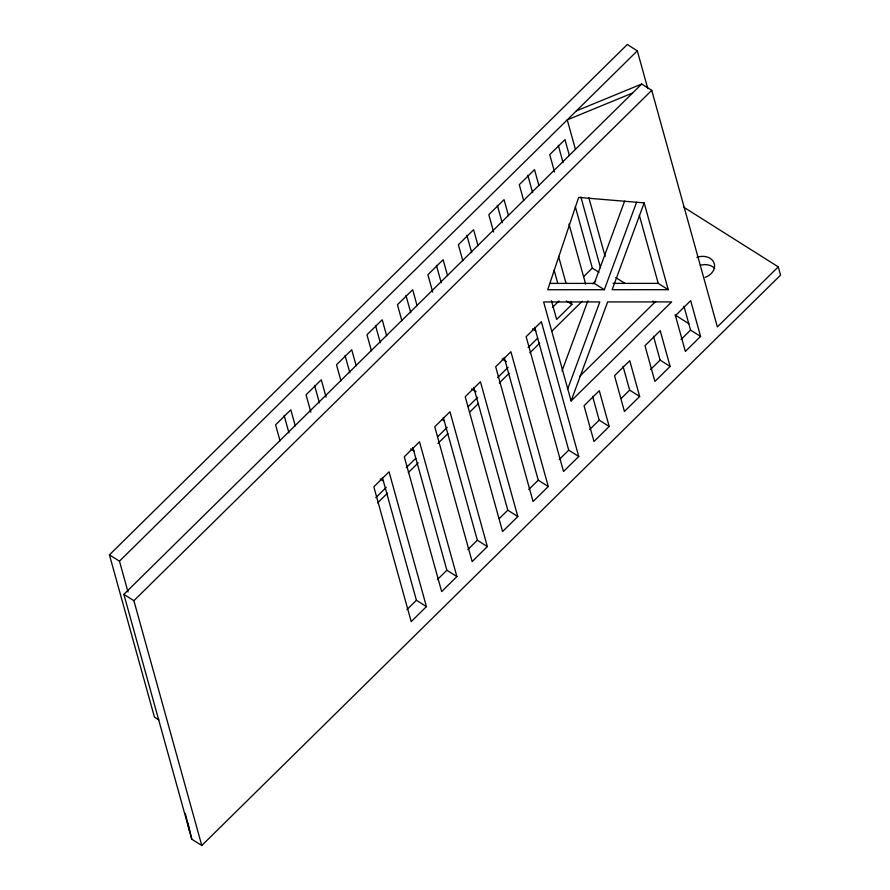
<?xml version="1.0" encoding="UTF-8"?>
<svg xmlns="http://www.w3.org/2000/svg" width="890" height="890" viewBox="0 0 890 890"><rect width="100%" height="100%" fill="white"/><g stroke="black" fill="none" stroke-linecap="round" stroke-linejoin="round"><path stroke-width="1.33" d="M562.035 370.874L587.878 300.798M550.131 283.409L594.298 283.398L624.658 201.073M567.742 388.874L599.816 301.933L543.645 301.955L571.102 400.978L671.627 301.91L607.636 301.933L571.102 400.978M644.171 202.887L612.142 289.717L668.245 289.695L644.171 202.887L578.645 197.413L547.728 289.74L604.321 289.717L636.584 202.253M158.898 719.943L154.448 717.129L109.437 554.848L627.294 44.5L637.318 50.83L647.72 88.333M128.004 591.972L119.46 561.167L637.318 50.83M778.272 266.867L780.563 275.121L201.785 845.5L191.762 839.17L123.866 594.364L641.723 84.027L651.747 90.346L717.351 326.908L778.272 266.867L683.542 207.081M201.785 845.5L133.889 600.694L651.747 90.346M552.345 307.484L559.009 300.92M583.762 276.523L592.328 268.09L575.307 206.703M375.791 497.688L386.271 487.364M406.252 467.662L415.775 458.283M437.669 436.712L447.192 427.322M468.129 406.685L477.652 397.307M497.644 377.605L508.112 367.292M528.104 347.589L537.627 338.2M571.158 301.766L571.892 304.436L556.662 319.443L551.477 300.764M592.84 283.799L595.688 280.984M377.672 502.839L387.562 493.093M408.321 472.635L418.2 462.9M437.969 443.409L447.859 433.675M469.609 412.237L478.497 403.47M499.257 383.012L509.147 373.277M529.906 352.818L539.785 343.073M551.655 331.38L582.294 301.187M579.802 376.203L655.696 301.41M406.886 609.65L416.409 600.272L382.366 477.496M437.346 579.635L446.869 570.245L412.827 447.481M467.817 549.608L477.329 540.23L443.287 417.455M499.223 518.648L507.79 510.204L473.747 387.439M528.738 489.567L538.261 480.188L504.207 357.413M559.198 459.551L568.721 450.173L534.668 327.398M589.658 429.525L599.181 420.147L592.573 396.306M621.075 398.575L629.642 390.132L623.033 366.291M650.59 369.483L660.102 360.105L653.494 336.264M681.05 339.468L690.562 330.09L683.954 306.249M426.432 606.591L411.202 621.609L373.822 486.819L389.052 471.811L426.432 606.591L416.409 600.272M456.893 576.575L441.663 591.583L404.282 456.804L419.513 441.796L456.893 576.575L446.869 570.245M487.353 546.56L472.123 561.568L434.743 426.788L449.973 411.77L487.353 546.56L477.329 540.23M517.813 516.534L502.583 531.541L465.214 396.762L480.444 381.754L517.813 516.534L507.79 510.204M548.284 486.519L533.054 501.526L495.674 366.747L510.905 351.728L548.284 486.519L538.261 480.188M578.745 456.492L563.515 471.5L526.135 336.72L541.365 321.713L578.745 456.492L568.721 450.173M609.205 426.477L593.975 441.484L584.051 405.729L599.293 390.721L609.205 426.477L599.181 420.147M639.665 396.451L624.435 411.469L614.523 375.702L629.753 360.695L639.665 396.451L629.642 390.132M670.125 366.435L654.895 381.443L644.983 345.687L660.213 330.68L670.125 366.435L660.102 360.105M700.586 336.409L685.356 351.428L675.443 315.661L690.673 300.653L700.586 336.409L690.562 330.09M576.397 110.872L641.723 84.027M632.579 93.027L567.253 119.872L575.43 149.342M613.065 283.387L658.222 283.376L668.245 289.695M615.78 277.569L625.058 283.432M652.915 301.009L655.24 302.478M674.976 314.938L688.893 323.726M592.328 268.09L599.015 272.307M594.298 283.398L604.321 289.717M566.329 300.92L571.892 304.436M532.52 328.833L535.858 330.935M502.06 358.848L506.51 361.663M471.6 388.874L476.05 391.678M442.252 419.591L444.477 421.003M410.668 448.905L414.017 451.019M380.208 478.931L383.557 481.034M109.437 554.848L119.46 561.167M123.866 594.364L133.889 600.694M639.332 215.258L658.222 283.376M588.802 197.558L605.144 256.498M569.422 155.639L564.972 139.63L549.742 154.638L554.559 171.993M580.892 197.013L600.505 267.734M558.286 145.315L563.092 162.659M568.988 224.035L585.642 284.088M538.962 185.665L534.512 169.645L519.282 184.664L523.721 200.673M558.575 256.387L565.973 283.076M527.826 175.33L532.632 192.685M554.103 270.082L557.796 283.432M508.49 215.68L504.051 199.672L488.821 214.679L493.639 232.034M497.365 205.356L502.171 222.7M478.03 245.707L473.591 229.687L458.361 244.706L462.8 260.714M466.894 235.372L471.711 252.727M447.57 275.722L443.131 259.713L427.901 274.721L432.707 292.065M436.434 265.398L441.251 282.742M417.11 305.748L412.671 289.728L397.441 304.736L401.88 320.756M405.974 295.413L410.791 312.768M386.649 335.764L382.211 319.755L366.969 334.762L371.419 350.771M375.513 325.44L380.319 342.784M356.189 365.79L351.739 349.77L336.509 364.778L340.959 380.798M345.053 355.455L349.859 372.799M326.096 397.14L321.279 379.796L306.049 394.804L310.866 412.148M314.593 385.47L319.399 402.825M295.257 425.82L290.819 409.812L275.589 424.819L280.027 440.839M284.121 415.497L288.939 432.84M187.946 823.028L191.762 839.17M185.343 813.427L189.47 830.926M696.915 257.377A13.762 10.769 -15.5 0 1 713.958 262.728A13.762 10.769 -15.5 0 1 705.147 277.346M700.341 265.264A13.762 10.769 -15.5 0 1 714.737 268.546"/></g></svg>
